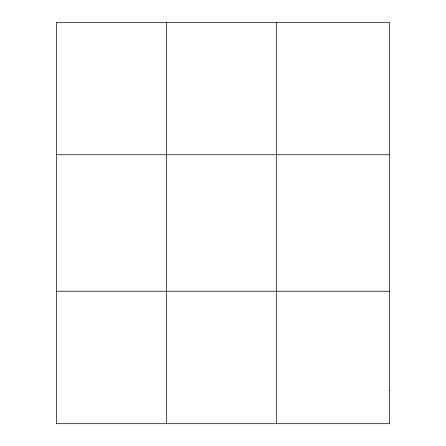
<?xml version="1.0" encoding="UTF-8"?>
<svg xmlns="http://www.w3.org/2000/svg" width="446" height="446" viewBox="0 0 446 446"><rect width="100%" height="100%" fill="white"/><g stroke="black" fill="none" stroke-linecap="round" stroke-linejoin="round"><path stroke-width="0.67" d="M166.352 22.3L166.352 423.7M276.314 22.3L276.314 423.7M56.391 154.762L389.609 154.762M56.391 291.238L389.609 291.238M389.609 390.584L389.609 423.7L56.391 423.7L56.391 22.3L389.609 22.3L389.609 390.584"/></g></svg>
